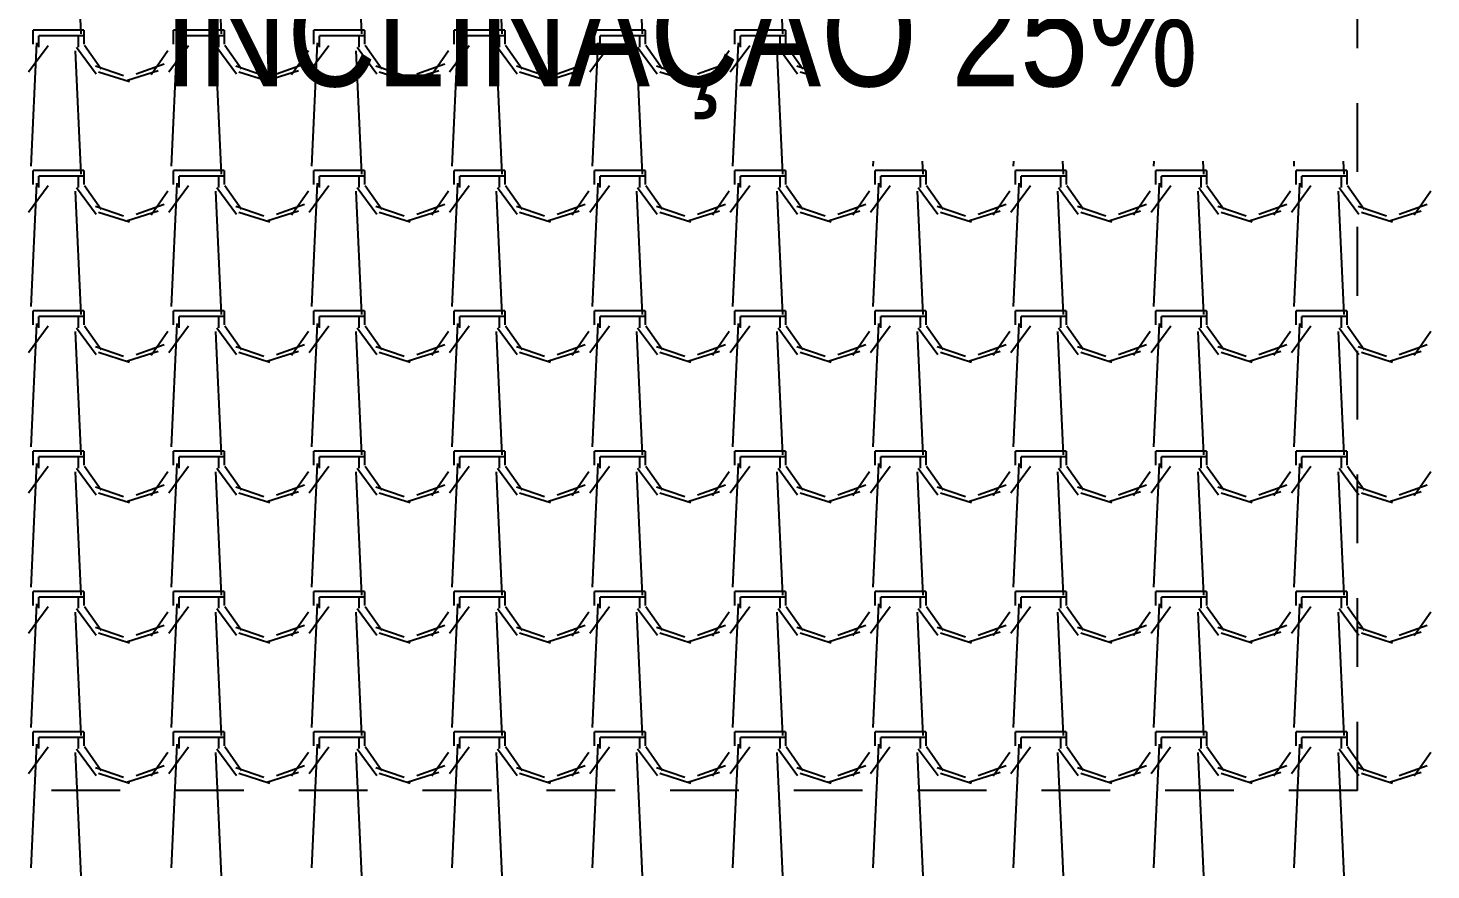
# Model space of a CAD drawing. Header units: millimetres. Extents: x 3923 to 4007, y 744 to 863.
# Drawn here: x 3933.403 to 3935.953, y 846.507 to 848.038 of the extents above; entities that cross this region are included whole.
import ezdxf
from ezdxf.enums import TextEntityAlignment as Align

# ---------------------------------------------------------------- set-up
doc = ezdxf.new("R2010")
doc.units = ezdxf.units.MM
doc.linetypes.add('HIDDEN2', pattern=[0.1875, 0.125, -0.0625])
doc.layers.add('-HIDRO', color=8, linetype='Continuous')
doc.layers.add('E-txt-g', color=3, linetype='Continuous')
doc.layers.add('E-Txt-W', color=7, linetype='Continuous', lineweight=20)
doc.styles.add('F2', font='ARIALN.TTF')
doc.styles.add('REG60', font='romans.shx', dxfattribs={"width": 0.8, "height": 0.15})
doc.styles.add('REG80', font='romans.shx', dxfattribs={"width": 0.8, "height": 0.2})

# ---------------------------------------------------------------- blocks, each defined once
blk = doc.blocks.new('TXT-AMB75')
at = {"layer": 'E-txt-g', "style": 'REG80', "width": 0.8, "flags": 8}
blk.add_attdef('TXT', text='', height=0.2, dxfattribs=at).set_placement((0.0055, 0.2964), align=Align.CENTER)
at = {"layer": 'E-Txt-W', "style": 'REG60', "width": 0.8, "flags": 8}
blk.add_attdef('TXT', text='', height=0.15, dxfattribs=at).set_placement((0.0055, 0.0271), align=Align.CENTER)

msp = doc.modelspace()

# ---------------------------------------------------------------- linework, layer by layer
at = {"layer": '-HIDRO', "linetype": 'HIDDEN2'}
for q in [(3935.82, 853.4552), (3932.2479, 846.6512)]:
    msp.add_line((3935.82, 846.6512), q, dxfattribs=at)
at = {"layer": '-HIDRO', "linetype": 'Continuous'}
for p, q in [((3933.4884, 848.2516), (3933.4986, 848.0271)), ((3933.7436, 848.2516), (3933.7538, 848.0271)), ((3933.9987, 848.2517), (3934.009, 848.0271)), ((3934.2539, 848.2517), (3934.2641, 848.0271)), ((3934.509, 848.2517), (3934.5193, 848.0271)), ((3934.7646, 848.2435), (3934.7744, 848.0271)), ((3933.4937, 848.0339), (3933.4121, 848.0339)), ((3933.4121, 848.0084), (3933.4121, 848.0339)), ((3933.5039, 848.0339), (3933.4937, 848.0339)), ((3933.5039, 848.0339), (3933.5039, 848.0084)), ((3933.7489, 848.0339), (3933.6672, 848.0339)), ((3933.6672, 848.0084), (3933.6672, 848.0339)), ((3933.7591, 848.0339), (3933.7489, 848.0339)), ((3933.7591, 848.0339), (3933.7591, 848.0084)), ((3934.004, 848.0339), (3933.9224, 848.0339)), ((3933.9224, 848.0084), (3933.9224, 848.0339)), ((3934.0142, 848.0339), (3934.004, 848.0339)), ((3934.0142, 848.0339), (3934.0142, 848.0084)), ((3934.2592, 848.0339), (3934.1775, 848.0339)), ((3934.1775, 848.0084), (3934.1775, 848.0339)), ((3934.2694, 848.0339), (3934.2592, 848.0339)), ((3934.2694, 848.0339), (3934.2694, 848.0084)), ((3934.5143, 848.0339), (3934.4327, 848.0339)), ((3934.4327, 848.0084), (3934.4327, 848.0339)), ((3934.5245, 848.0339), (3934.5143, 848.0339)), ((3934.5245, 848.0339), (3934.5245, 848.0084)), ((3934.7695, 848.0339), (3934.6878, 848.0339)), ((3934.6878, 848.0084), (3934.6878, 848.0339)), ((3934.7797, 848.0339), (3934.7695, 848.0339)), ((3934.7797, 848.0339), (3934.7797, 848.0084)), ((3933.4033, 847.958), (3933.439, 848.0064)), ((3933.4179, 848.0112), (3933.4076, 847.7867)), ((3933.4937, 848.0237), (3933.4223, 848.0237)), ((3933.4223, 848.0033), (3933.4223, 848.0237)), ((3933.4904, 848.003), (3933.5262, 847.9546)), ((3933.4937, 848.0237), (3933.4937, 848.0033)), ((3933.5039, 848.0237), (3933.4937, 848.0237)), ((3933.505, 848.0069), (3933.5356, 847.9635)), ((3933.6584, 847.958), (3933.6941, 848.0064)), ((3933.673, 848.0112), (3933.6628, 847.7867)), ((3933.7489, 848.0237), (3933.6774, 848.0237)), ((3933.6774, 848.0033), (3933.6774, 848.0237)), ((3933.7456, 848.003), (3933.7813, 847.9546)), ((3933.7489, 848.0237), (3933.7489, 848.0033)), ((3933.7591, 848.0237), (3933.7489, 848.0237)), ((3933.7602, 848.0069), (3933.7908, 847.9635)), ((3933.9135, 847.958), (3933.9493, 848.0064)), ((3933.9282, 848.0112), (3933.918, 847.7867)), ((3934.004, 848.0237), (3933.9326, 848.0237)), ((3933.9326, 848.0033), (3933.9326, 848.0237)), ((3934.0007, 848.003), (3934.0365, 847.9546)), ((3934.004, 848.0237), (3934.004, 848.0033)), ((3934.0142, 848.0237), (3934.004, 848.0237)), ((3934.0153, 848.0069), (3934.0459, 847.9635)), ((3934.1687, 847.958), (3934.2044, 848.0064)), ((3934.1833, 848.0112), (3934.1731, 847.7867)), ((3934.2592, 848.0237), (3934.1877, 848.0237)), ((3934.1877, 848.0033), (3934.1877, 848.0237)), ((3934.2559, 848.003), (3934.2916, 847.9546)), ((3934.2592, 848.0237), (3934.2592, 848.0033)), ((3934.2694, 848.0237), (3934.2592, 848.0237)), ((3934.2705, 848.0069), (3934.3011, 847.9635)), ((3934.4238, 847.958), (3934.4596, 848.0064)), ((3934.4385, 848.0112), (3934.4283, 847.7867)), ((3934.5143, 848.0237), (3934.4429, 848.0237)), ((3934.4429, 848.0033), (3934.4429, 848.0237)), ((3934.511, 848.003), (3934.5467, 847.9546)), ((3934.5143, 848.0237), (3934.5143, 848.0033)), ((3934.5245, 848.0237), (3934.5143, 848.0237)), ((3934.5256, 848.0069), (3934.5562, 847.9635)), ((3934.679, 847.958), (3934.7147, 848.0064)), ((3934.6936, 848.0112), (3934.6834, 847.7867)), ((3934.7695, 848.0237), (3934.698, 848.0237)), ((3934.698, 848.0033), (3934.698, 848.0237)), ((3934.7662, 848.003), (3934.8019, 847.9546)), ((3934.7695, 848.0237), (3934.7695, 848.0033)), ((3934.7797, 848.0237), (3934.7695, 848.0237)), ((3934.7808, 848.0069), (3934.8114, 847.9635)), ((3933.4884, 847.9965), (3933.4986, 847.772)), ((3933.6264, 847.9535), (3933.657, 847.9969)), ((3933.7436, 847.9965), (3933.7538, 847.772)), ((3933.8816, 847.9535), (3933.9122, 847.9969)), ((3933.9987, 847.9965), (3934.009, 847.772)), ((3934.1367, 847.9535), (3934.1673, 847.9969)), ((3934.2539, 847.9965), (3934.2641, 847.772)), ((3934.3919, 847.9535), (3934.4225, 847.9969)), ((3934.509, 847.9965), (3934.5193, 847.772)), ((3934.647, 847.9535), (3934.6776, 847.9969)), ((3934.7642, 847.9965), (3934.7744, 847.772)), ((3933.5249, 847.9692), (3933.576, 847.9514)), ((3933.5309, 847.9585), (3933.587, 847.9406)), ((3933.5833, 847.9429), (3933.6394, 847.9607)), ((3933.5993, 847.9548), (3933.6503, 847.9726)), ((3933.7801, 847.9692), (3933.8311, 847.9514)), ((3933.786, 847.9585), (3933.8422, 847.9406)), ((3933.8384, 847.9429), (3933.8946, 847.9607)), ((3933.8545, 847.9548), (3933.9055, 847.9726)), ((3934.0352, 847.9692), (3934.0863, 847.9514)), ((3934.0412, 847.9585), (3934.0973, 847.9406)), ((3934.0936, 847.9429), (3934.1497, 847.9607)), ((3934.1096, 847.9548), (3934.1606, 847.9726)), ((3934.2904, 847.9692), (3934.3414, 847.9514)), ((3934.2963, 847.9585), (3934.3525, 847.9406)), ((3934.3487, 847.9429), (3934.4049, 847.9607)), ((3934.3648, 847.9548), (3934.4158, 847.9726)), ((3934.5455, 847.9692), (3934.5966, 847.9514)), ((3934.5515, 847.9585), (3934.6076, 847.9406)), ((3934.6039, 847.9429), (3934.66, 847.9607)), ((3934.6199, 847.9548), (3934.6709, 847.9726)), ((3934.8007, 847.9692), (3934.8327, 847.958)), ((3934.8066, 847.9585), (3934.8327, 847.9502)), ((3933.4937, 847.7787), (3933.4121, 847.7787)), ((3933.4121, 847.7532), (3933.4121, 847.7787)), ((3933.5039, 847.7787), (3933.4937, 847.7787)), ((3933.5039, 847.7787), (3933.5039, 847.7532)), ((3933.7489, 847.7787), (3933.6672, 847.7787)), ((3933.6672, 847.7532), (3933.6672, 847.7787)), ((3933.7591, 847.7787), (3933.7489, 847.7787)), ((3933.7591, 847.7787), (3933.7591, 847.7532)), ((3934.004, 847.7787), (3933.9224, 847.7787)), ((3933.9224, 847.7532), (3933.9224, 847.7787)), ((3934.0142, 847.7787), (3934.004, 847.7787)), ((3934.0142, 847.7787), (3934.0142, 847.7532)), ((3934.2592, 847.7787), (3934.1775, 847.7787)), ((3934.1775, 847.7532), (3934.1775, 847.7787)), ((3934.2694, 847.7787), (3934.2592, 847.7787)), ((3934.2694, 847.7787), (3934.2694, 847.7532)), ((3934.5143, 847.7787), (3934.4327, 847.7787)), ((3934.4327, 847.7532), (3934.4327, 847.7787)), ((3934.5245, 847.7787), (3934.5143, 847.7787)), ((3934.5245, 847.7787), (3934.5245, 847.7532)), ((3934.7695, 847.7787), (3934.6878, 847.7787)), ((3934.6878, 847.7532), (3934.6878, 847.7787)), ((3934.7797, 847.7787), (3934.7695, 847.7787)), ((3934.7797, 847.7787), (3934.7797, 847.7532)), ((3934.939, 847.7958), (3934.9386, 847.7867)), ((3935.0246, 847.7787), (3934.943, 847.7787)), ((3934.943, 847.7532), (3934.943, 847.7787)), ((3935.0348, 847.7787), (3935.0246, 847.7787)), ((3935.0285, 847.7958), (3935.0296, 847.772)), ((3935.0348, 847.7787), (3935.0348, 847.7532)), ((3935.1941, 847.7958), (3935.1937, 847.7867)), ((3935.2798, 847.7787), (3935.1981, 847.7787)), ((3935.1981, 847.7532), (3935.1981, 847.7787)), ((3935.29, 847.7787), (3935.2798, 847.7787)), ((3935.2836, 847.7958), (3935.2847, 847.772)), ((3935.29, 847.7787), (3935.29, 847.7532)), ((3935.4493, 847.7958), (3935.4489, 847.7867)), ((3935.5349, 847.7787), (3935.4533, 847.7787)), ((3935.4533, 847.7532), (3935.4533, 847.7787)), ((3935.5451, 847.7787), (3935.5349, 847.7787)), ((3935.5388, 847.7958), (3935.5399, 847.772)), ((3935.5451, 847.7787), (3935.5451, 847.7532)), ((3935.7044, 847.7958), (3935.704, 847.7867)), ((3935.7901, 847.7787), (3935.7084, 847.7787)), ((3935.7084, 847.7532), (3935.7084, 847.7787)), ((3935.8003, 847.7787), (3935.7901, 847.7787)), ((3935.7939, 847.7958), (3935.795, 847.772)), ((3935.8003, 847.7787), (3935.8003, 847.7532)), ((3933.4033, 847.7028), (3933.439, 847.7513)), ((3933.4179, 847.7561), (3933.4076, 847.5316)), ((3933.4937, 847.7685), (3933.4223, 847.7685)), ((3933.4223, 847.7481), (3933.4223, 847.7685)), ((3933.4904, 847.7479), (3933.5262, 847.6994)), ((3933.4937, 847.7685), (3933.4937, 847.7481)), ((3933.5039, 847.7685), (3933.4937, 847.7685)), ((3933.505, 847.7518), (3933.5356, 847.7084)), ((3933.6584, 847.7028), (3933.6941, 847.7513)), ((3933.673, 847.7561), (3933.6628, 847.5316)), ((3933.7489, 847.7685), (3933.6774, 847.7685)), ((3933.6774, 847.7481), (3933.6774, 847.7685)), ((3933.7456, 847.7479), (3933.7813, 847.6994)), ((3933.7489, 847.7685), (3933.7489, 847.7481)), ((3933.7591, 847.7685), (3933.7489, 847.7685)), ((3933.7602, 847.7518), (3933.7908, 847.7084)), ((3933.9135, 847.7028), (3933.9493, 847.7513)), ((3933.9282, 847.7561), (3933.918, 847.5316)), ((3934.004, 847.7685), (3933.9326, 847.7685)), ((3933.9326, 847.7481), (3933.9326, 847.7685)), ((3934.0007, 847.7479), (3934.0365, 847.6994)), ((3934.004, 847.7685), (3934.004, 847.7481)), ((3934.0142, 847.7685), (3934.004, 847.7685)), ((3934.0153, 847.7518), (3934.0459, 847.7084)), ((3934.1687, 847.7028), (3934.2044, 847.7513)), ((3934.1833, 847.7561), (3934.1731, 847.5316)), ((3934.2592, 847.7685), (3934.1877, 847.7685)), ((3934.1877, 847.7481), (3934.1877, 847.7685)), ((3934.2559, 847.7479), (3934.2916, 847.6994)), ((3934.2592, 847.7685), (3934.2592, 847.7481)), ((3934.2694, 847.7685), (3934.2592, 847.7685)), ((3934.2705, 847.7518), (3934.3011, 847.7084)), ((3934.4238, 847.7028), (3934.4596, 847.7513)), ((3934.4385, 847.7561), (3934.4283, 847.5315)), ((3934.5143, 847.7685), (3934.4429, 847.7685)), ((3934.4429, 847.7481), (3934.4429, 847.7685)), ((3934.511, 847.7479), (3934.5467, 847.6994)), ((3934.5143, 847.7685), (3934.5143, 847.7481)), ((3934.5245, 847.7685), (3934.5143, 847.7685)), ((3934.5256, 847.7518), (3934.5562, 847.7084)), ((3934.679, 847.7028), (3934.7147, 847.7513)), ((3934.6936, 847.7561), (3934.6834, 847.5315)), ((3934.7695, 847.7685), (3934.698, 847.7685)), ((3934.698, 847.7481), (3934.698, 847.7685)), ((3934.7662, 847.7479), (3934.8019, 847.6994)), ((3934.7695, 847.7685), (3934.7695, 847.7481)), ((3934.7797, 847.7685), (3934.7695, 847.7685)), ((3934.7808, 847.7518), (3934.8114, 847.7084)), ((3934.9341, 847.7028), (3934.9699, 847.7513)), ((3934.9488, 847.7561), (3934.9386, 847.5315)), ((3935.0246, 847.7685), (3934.9532, 847.7685)), ((3934.9532, 847.7481), (3934.9532, 847.7685)), ((3935.0213, 847.7479), (3935.057, 847.6994)), ((3935.0246, 847.7685), (3935.0246, 847.7481)), ((3935.0348, 847.7685), (3935.0246, 847.7685)), ((3935.0359, 847.7518), (3935.0665, 847.7084)), ((3935.1893, 847.7028), (3935.225, 847.7513)), ((3935.2039, 847.7561), (3935.1937, 847.5315)), ((3935.2798, 847.7685), (3935.2083, 847.7685)), ((3935.2083, 847.7481), (3935.2083, 847.7685)), ((3935.2765, 847.7479), (3935.3122, 847.6994)), ((3935.2798, 847.7685), (3935.2798, 847.7481)), ((3935.29, 847.7685), (3935.2798, 847.7685)), ((3935.2911, 847.7518), (3935.3217, 847.7084)), ((3935.4444, 847.7028), (3935.4802, 847.7513)), ((3935.4591, 847.7561), (3935.4489, 847.5315)), ((3935.5349, 847.7685), (3935.4635, 847.7685)), ((3935.4635, 847.7481), (3935.4635, 847.7685)), ((3935.5316, 847.7479), (3935.5673, 847.6994)), ((3935.5349, 847.7685), (3935.5349, 847.7481)), ((3935.5451, 847.7685), (3935.5349, 847.7685)), ((3935.5462, 847.7518), (3935.5768, 847.7084)), ((3935.6996, 847.7028), (3935.7353, 847.7513)), ((3935.7142, 847.7561), (3935.704, 847.5315)), ((3935.7901, 847.7685), (3935.7186, 847.7685)), ((3935.7186, 847.7481), (3935.7186, 847.7685)), ((3935.7868, 847.7479), (3935.8225, 847.6994)), ((3935.7901, 847.7685), (3935.7901, 847.7481)), ((3935.8003, 847.7685), (3935.7901, 847.7685)), ((3935.8014, 847.7518), (3935.832, 847.7084)), ((3933.4884, 847.7413), (3933.4986, 847.5168)), ((3933.6264, 847.6984), (3933.657, 847.7418)), ((3933.7436, 847.7413), (3933.7538, 847.5168)), ((3933.8816, 847.6984), (3933.9122, 847.7418)), ((3933.9987, 847.7414), (3934.009, 847.5168)), ((3934.1367, 847.6984), (3934.1673, 847.7418)), ((3934.2539, 847.7414), (3934.2641, 847.5168)), ((3934.3919, 847.6984), (3934.4225, 847.7418)), ((3934.509, 847.7414), (3934.5193, 847.5168)), ((3934.647, 847.6984), (3934.6776, 847.7418)), ((3934.7642, 847.7414), (3934.7744, 847.5168)), ((3934.9022, 847.6984), (3934.9328, 847.7418)), ((3935.0194, 847.7414), (3935.0296, 847.5168)), ((3935.1573, 847.6984), (3935.1879, 847.7418)), ((3935.2745, 847.7414), (3935.2847, 847.5168)), ((3935.4125, 847.6984), (3935.4431, 847.7418)), ((3935.5297, 847.7414), (3935.5399, 847.5168)), ((3935.6676, 847.6984), (3935.6982, 847.7418)), ((3935.7848, 847.7414), (3935.795, 847.5168)), ((3935.9228, 847.6984), (3935.9534, 847.7418)), ((3933.5249, 847.7141), (3933.576, 847.6962)), ((3933.5309, 847.7033), (3933.587, 847.6854)), ((3933.5833, 847.6877), (3933.6394, 847.7056)), ((3933.5993, 847.6996), (3933.6503, 847.7175)), ((3933.7801, 847.7141), (3933.8311, 847.6962)), ((3933.786, 847.7033), (3933.8422, 847.6854)), ((3933.8384, 847.6877), (3933.8946, 847.7056)), ((3933.8545, 847.6996), (3933.9055, 847.7175)), ((3934.0352, 847.7141), (3934.0863, 847.6962)), ((3934.0412, 847.7033), (3934.0973, 847.6854)), ((3934.0936, 847.6877), (3934.1497, 847.7056)), ((3934.1096, 847.6996), (3934.1606, 847.7175)), ((3934.2904, 847.7141), (3934.3414, 847.6962)), ((3934.2963, 847.7033), (3934.3525, 847.6854)), ((3934.3487, 847.6877), (3934.4049, 847.7056)), ((3934.3648, 847.6996), (3934.4158, 847.7175)), ((3934.5455, 847.7141), (3934.5966, 847.6962)), ((3934.5515, 847.7033), (3934.6076, 847.6854)), ((3934.6039, 847.6877), (3934.66, 847.7056)), ((3934.6199, 847.6996), (3934.6709, 847.7175)), ((3934.8007, 847.7141), (3934.8517, 847.6962)), ((3934.8066, 847.7033), (3934.8628, 847.6854)), ((3934.859, 847.6877), (3934.9152, 847.7056)), ((3934.8751, 847.6996), (3934.9261, 847.7175)), ((3935.0558, 847.7141), (3935.1069, 847.6962)), ((3935.0618, 847.7033), (3935.1179, 847.6854)), ((3935.1142, 847.6877), (3935.1703, 847.7056)), ((3935.1302, 847.6996), (3935.1812, 847.7175)), ((3935.311, 847.7141), (3935.362, 847.6962)), ((3935.3169, 847.7033), (3935.3731, 847.6854)), ((3935.3693, 847.6877), (3935.4255, 847.7056)), ((3935.3854, 847.6996), (3935.4364, 847.7175)), ((3935.5661, 847.7141), (3935.6172, 847.6962)), ((3935.5721, 847.7033), (3935.6282, 847.6854)), ((3935.6245, 847.6877), (3935.6806, 847.7056)), ((3935.6405, 847.6996), (3935.6915, 847.7175)), ((3935.8213, 847.7141), (3935.8723, 847.6962)), ((3935.8272, 847.7033), (3935.8834, 847.6854)), ((3935.8796, 847.6877), (3935.9358, 847.7056)), ((3935.8957, 847.6996), (3935.9467, 847.7175)), ((3933.4937, 847.5236), (3933.4121, 847.5236)), ((3933.4121, 847.4981), (3933.4121, 847.5236)), ((3933.5039, 847.5236), (3933.4937, 847.5236)), ((3933.5039, 847.5236), (3933.5039, 847.4981)), ((3933.7489, 847.5236), (3933.6672, 847.5236)), ((3933.6672, 847.4981), (3933.6672, 847.5236)), ((3933.7591, 847.5236), (3933.7489, 847.5236)), ((3933.7591, 847.5236), (3933.7591, 847.4981)), ((3934.004, 847.5236), (3933.9224, 847.5236)), ((3933.9224, 847.4981), (3933.9224, 847.5236)), ((3934.0142, 847.5236), (3934.004, 847.5236)), ((3934.0142, 847.5236), (3934.0142, 847.4981)), ((3934.2592, 847.5236), (3934.1775, 847.5236)), ((3934.1775, 847.4981), (3934.1775, 847.5236)), ((3934.2694, 847.5236), (3934.2592, 847.5236)), ((3934.2694, 847.5236), (3934.2694, 847.4981)), ((3934.5143, 847.5236), (3934.4327, 847.5236)), ((3934.4327, 847.4981), (3934.4327, 847.5236)), ((3934.5245, 847.5236), (3934.5143, 847.5236)), ((3934.5245, 847.5236), (3934.5245, 847.4981)), ((3934.7695, 847.5236), (3934.6878, 847.5236)), ((3934.6878, 847.4981), (3934.6878, 847.5236)), ((3934.7797, 847.5236), (3934.7695, 847.5236)), ((3934.7797, 847.5236), (3934.7797, 847.4981)), ((3935.0246, 847.5236), (3934.943, 847.5236)), ((3934.943, 847.4981), (3934.943, 847.5236)), ((3935.0348, 847.5236), (3935.0246, 847.5236)), ((3935.0348, 847.5236), (3935.0348, 847.4981)), ((3935.2798, 847.5236), (3935.1981, 847.5236)), ((3935.1981, 847.4981), (3935.1981, 847.5236)), ((3935.29, 847.5236), (3935.2798, 847.5236)), ((3935.29, 847.5236), (3935.29, 847.4981)), ((3935.5349, 847.5236), (3935.4533, 847.5236)), ((3935.4533, 847.4981), (3935.4533, 847.5236)), ((3935.5451, 847.5236), (3935.5349, 847.5236)), ((3935.5451, 847.5236), (3935.5451, 847.4981)), ((3935.7901, 847.5236), (3935.7084, 847.5236)), ((3935.7084, 847.4981), (3935.7084, 847.5236)), ((3935.8003, 847.5236), (3935.7901, 847.5236)), ((3935.8003, 847.5236), (3935.8003, 847.4981)), ((3933.4032, 847.4477), (3933.439, 847.4961)), ((3933.4179, 847.5009), (3933.4076, 847.2764)), ((3933.4937, 847.5134), (3933.4223, 847.5134)), ((3933.4223, 847.493), (3933.4223, 847.5134)), ((3933.4904, 847.4927), (3933.5262, 847.4443)), ((3933.4937, 847.5134), (3933.4937, 847.493)), ((3933.5039, 847.5134), (3933.4937, 847.5134)), ((3933.505, 847.4966), (3933.5356, 847.4532)), ((3933.6584, 847.4477), (3933.6941, 847.4961)), ((3933.673, 847.5009), (3933.6628, 847.2764)), ((3933.7489, 847.5134), (3933.6774, 847.5134)), ((3933.6774, 847.493), (3933.6774, 847.5134)), ((3933.7456, 847.4927), (3933.7813, 847.4443)), ((3933.7489, 847.5134), (3933.7489, 847.493)), ((3933.7591, 847.5134), (3933.7489, 847.5134)), ((3933.7602, 847.4966), (3933.7908, 847.4532)), ((3933.9135, 847.4476), (3933.9493, 847.4961)), ((3933.9282, 847.5009), (3933.918, 847.2764)), ((3934.004, 847.5134), (3933.9326, 847.5134)), ((3933.9326, 847.493), (3933.9326, 847.5134)), ((3934.0007, 847.4927), (3934.0365, 847.4443)), ((3934.004, 847.5134), (3934.004, 847.493)), ((3934.0142, 847.5134), (3934.004, 847.5134)), ((3934.0153, 847.4966), (3934.0459, 847.4532)), ((3934.1687, 847.4476), (3934.2044, 847.4961)), ((3934.1833, 847.5009), (3934.1731, 847.2764)), ((3934.2592, 847.5134), (3934.1877, 847.5134)), ((3934.1877, 847.493), (3934.1877, 847.5134)), ((3934.2559, 847.4927), (3934.2916, 847.4443)), ((3934.2592, 847.5134), (3934.2592, 847.493)), ((3934.2694, 847.5134), (3934.2592, 847.5134)), ((3934.2705, 847.4966), (3934.3011, 847.4532)), ((3934.4238, 847.4476), (3934.4596, 847.4961)), ((3934.4385, 847.5009), (3934.4283, 847.2764)), ((3934.5143, 847.5134), (3934.4429, 847.5134)), ((3934.4429, 847.493), (3934.4429, 847.5134)), ((3934.511, 847.4927), (3934.5468, 847.4443)), ((3934.5143, 847.5134), (3934.5143, 847.493)), ((3934.5245, 847.5134), (3934.5143, 847.5134)), ((3934.5256, 847.4966), (3934.5562, 847.4532)), ((3934.679, 847.4476), (3934.7147, 847.4961)), ((3934.6936, 847.5009), (3934.6834, 847.2764)), ((3934.7695, 847.5134), (3934.698, 847.5134)), ((3934.698, 847.493), (3934.698, 847.5134)), ((3934.7662, 847.4927), (3934.8019, 847.4443)), ((3934.7695, 847.5134), (3934.7695, 847.493)), ((3934.7797, 847.5134), (3934.7695, 847.5134)), ((3934.7808, 847.4966), (3934.8114, 847.4532)), ((3934.9341, 847.4476), (3934.9699, 847.4961)), ((3934.9488, 847.5009), (3934.9386, 847.2764)), ((3935.0246, 847.5134), (3934.9532, 847.5134)), ((3934.9532, 847.493), (3934.9532, 847.5134)), ((3935.0213, 847.4927), (3935.057, 847.4443)), ((3935.0246, 847.5134), (3935.0246, 847.493)), ((3935.0348, 847.5134), (3935.0246, 847.5134)), ((3935.0359, 847.4966), (3935.0665, 847.4532)), ((3935.1893, 847.4476), (3935.225, 847.4961)), ((3935.2039, 847.5009), (3935.1937, 847.2764)), ((3935.2798, 847.5134), (3935.2083, 847.5134)), ((3935.2083, 847.493), (3935.2083, 847.5134)), ((3935.2765, 847.4927), (3935.3122, 847.4443)), ((3935.2798, 847.5134), (3935.2798, 847.493)), ((3935.29, 847.5134), (3935.2798, 847.5134)), ((3935.2911, 847.4966), (3935.3217, 847.4532)), ((3935.4444, 847.4476), (3935.4802, 847.4961)), ((3935.4591, 847.5009), (3935.4489, 847.2764)), ((3935.5349, 847.5134), (3935.4635, 847.5134)), ((3935.4635, 847.493), (3935.4635, 847.5134)), ((3935.5316, 847.4927), (3935.5673, 847.4443)), ((3935.5349, 847.5134), (3935.5349, 847.493)), ((3935.5451, 847.5134), (3935.5349, 847.5134)), ((3935.5462, 847.4966), (3935.5768, 847.4532)), ((3935.6996, 847.4476), (3935.7353, 847.4961)), ((3935.7142, 847.5009), (3935.704, 847.2764)), ((3935.7901, 847.5134), (3935.7186, 847.5134)), ((3935.7186, 847.493), (3935.7186, 847.5134)), ((3935.7868, 847.4927), (3935.8225, 847.4443)), ((3935.7901, 847.5134), (3935.7901, 847.493)), ((3935.8003, 847.5134), (3935.7901, 847.5134)), ((3935.8014, 847.4966), (3935.832, 847.4532)), ((3933.4884, 847.4862), (3933.4986, 847.2617)), ((3933.6264, 847.4432), (3933.657, 847.4866)), ((3933.7436, 847.4862), (3933.7538, 847.2617)), ((3933.8816, 847.4432), (3933.9122, 847.4866)), ((3933.9987, 847.4862), (3934.009, 847.2617)), ((3934.1367, 847.4432), (3934.1673, 847.4866)), ((3934.2539, 847.4862), (3934.2641, 847.2617)), ((3934.3919, 847.4432), (3934.4225, 847.4866)), ((3934.509, 847.4862), (3934.5193, 847.2617)), ((3934.647, 847.4432), (3934.6776, 847.4866)), ((3934.7642, 847.4862), (3934.7744, 847.2617)), ((3934.9022, 847.4432), (3934.9328, 847.4866)), ((3935.0194, 847.4862), (3935.0296, 847.2617)), ((3935.1573, 847.4433), (3935.1879, 847.4866)), ((3935.2745, 847.4862), (3935.2847, 847.2617)), ((3935.4125, 847.4433), (3935.4431, 847.4866)), ((3935.5297, 847.4862), (3935.5399, 847.2617)), ((3935.6676, 847.4433), (3935.6983, 847.4866)), ((3935.7848, 847.4862), (3935.795, 847.2617)), ((3935.9228, 847.4433), (3935.9534, 847.4866)), ((3933.5249, 847.4589), (3933.576, 847.4411)), ((3933.5309, 847.4482), (3933.587, 847.4303)), ((3933.5833, 847.4326), (3933.6394, 847.4504)), ((3933.5993, 847.4445), (3933.6503, 847.4623)), ((3933.7801, 847.4589), (3933.8311, 847.4411)), ((3933.786, 847.4482), (3933.8422, 847.4303)), ((3933.8384, 847.4326), (3933.8946, 847.4504)), ((3933.8545, 847.4445), (3933.9055, 847.4623)), ((3934.0352, 847.4589), (3934.0863, 847.4411)), ((3934.0412, 847.4482), (3934.0973, 847.4303)), ((3934.0936, 847.4326), (3934.1497, 847.4504)), ((3934.1096, 847.4444), (3934.1606, 847.4623)), ((3934.2904, 847.4589), (3934.3414, 847.4411)), ((3934.2963, 847.4482), (3934.3525, 847.4303)), ((3934.3487, 847.4326), (3934.4049, 847.4504)), ((3934.3648, 847.4444), (3934.4158, 847.4623)), ((3934.5455, 847.4589), (3934.5966, 847.4411)), ((3934.5515, 847.4482), (3934.6076, 847.4303)), ((3934.6039, 847.4326), (3934.66, 847.4504)), ((3934.6199, 847.4444), (3934.6709, 847.4623)), ((3934.8007, 847.4589), (3934.8517, 847.4411)), ((3934.8066, 847.4482), (3934.8628, 847.4303)), ((3934.859, 847.4326), (3934.9152, 847.4504)), ((3934.8751, 847.4444), (3934.9261, 847.4623)), ((3935.0558, 847.4589), (3935.1069, 847.4411)), ((3935.0618, 847.4482), (3935.1179, 847.4303)), ((3935.1142, 847.4326), (3935.1703, 847.4504)), ((3935.1302, 847.4444), (3935.1812, 847.4623)), ((3935.311, 847.4589), (3935.362, 847.4411)), ((3935.3169, 847.4482), (3935.3731, 847.4303)), ((3935.3693, 847.4326), (3935.4255, 847.4504)), ((3935.3854, 847.4444), (3935.4364, 847.4623)), ((3935.5661, 847.4589), (3935.6172, 847.4411)), ((3935.5721, 847.4482), (3935.6282, 847.4303)), ((3935.6245, 847.4326), (3935.6806, 847.4504)), ((3935.6405, 847.4444), (3935.6915, 847.4623)), ((3935.8213, 847.4589), (3935.8723, 847.4411)), ((3935.8272, 847.4482), (3935.8834, 847.4303)), ((3935.8796, 847.4326), (3935.9358, 847.4504)), ((3935.8957, 847.4444), (3935.9467, 847.4623)), ((3933.4937, 847.2684), (3933.4121, 847.2684)), ((3933.4121, 847.2429), (3933.4121, 847.2684)), ((3933.5039, 847.2684), (3933.4937, 847.2684)), ((3933.5039, 847.2684), (3933.5039, 847.2429)), ((3933.7489, 847.2684), (3933.6672, 847.2684)), ((3933.6672, 847.2429), (3933.6672, 847.2684)), ((3933.7591, 847.2684), (3933.7489, 847.2684)), ((3933.7591, 847.2684), (3933.7591, 847.2429)), ((3934.004, 847.2684), (3933.9224, 847.2684)), ((3933.9224, 847.2429), (3933.9224, 847.2684)), ((3934.0142, 847.2684), (3934.004, 847.2684)), ((3934.0142, 847.2684), (3934.0142, 847.2429)), ((3934.2592, 847.2684), (3934.1775, 847.2684)), ((3934.1775, 847.2429), (3934.1775, 847.2684)), ((3934.2694, 847.2684), (3934.2592, 847.2684)), ((3934.2694, 847.2684), (3934.2694, 847.2429)), ((3934.5143, 847.2684), (3934.4327, 847.2684)), ((3934.4327, 847.2429), (3934.4327, 847.2684)), ((3934.5245, 847.2684), (3934.5143, 847.2684)), ((3934.5245, 847.2684), (3934.5245, 847.2429)), ((3934.7695, 847.2684), (3934.6878, 847.2684)), ((3934.6878, 847.2429), (3934.6878, 847.2684)), ((3934.7797, 847.2684), (3934.7695, 847.2684)), ((3934.7797, 847.2684), (3934.7797, 847.2429)), ((3935.0246, 847.2684), (3934.943, 847.2684)), ((3934.943, 847.2429), (3934.943, 847.2684)), ((3935.0348, 847.2684), (3935.0246, 847.2684)), ((3935.0348, 847.2684), (3935.0348, 847.2429)), ((3935.2798, 847.2684), (3935.1981, 847.2684)), ((3935.1981, 847.2429), (3935.1981, 847.2684)), ((3935.29, 847.2684), (3935.2798, 847.2684)), ((3935.29, 847.2684), (3935.29, 847.2429)), ((3935.5349, 847.2684), (3935.4533, 847.2684)), ((3935.4533, 847.2429), (3935.4533, 847.2684)), ((3935.5451, 847.2684), (3935.5349, 847.2684)), ((3935.5451, 847.2684), (3935.5451, 847.2429)), ((3935.7901, 847.2684), (3935.7084, 847.2684)), ((3935.7084, 847.2429), (3935.7084, 847.2684)), ((3935.8003, 847.2684), (3935.7901, 847.2684)), ((3935.8003, 847.2684), (3935.8003, 847.2429)), ((3933.4032, 847.1925), (3933.439, 847.241)), ((3933.4179, 847.2458), (3933.4076, 847.0213)), ((3933.4937, 847.2582), (3933.4223, 847.2582)), ((3933.4223, 847.2378), (3933.4223, 847.2582)), ((3933.4904, 847.2376), (3933.5262, 847.1891)), ((3933.4937, 847.2582), (3933.4937, 847.2378)), ((3933.5039, 847.2582), (3933.4937, 847.2582)), ((3933.505, 847.2415), (3933.5356, 847.1981)), ((3933.6584, 847.1925), (3933.6941, 847.241)), ((3933.673, 847.2458), (3933.6628, 847.0213)), ((3933.7489, 847.2582), (3933.6774, 847.2582)), ((3933.6774, 847.2378), (3933.6774, 847.2582)), ((3933.7456, 847.2376), (3933.7813, 847.1891)), ((3933.7489, 847.2582), (3933.7489, 847.2378)), ((3933.7591, 847.2582), (3933.7489, 847.2582)), ((3933.7602, 847.2415), (3933.7908, 847.1981)), ((3933.9135, 847.1925), (3933.9493, 847.241)), ((3933.9282, 847.2458), (3933.918, 847.0213)), ((3934.004, 847.2582), (3933.9326, 847.2582)), ((3933.9326, 847.2378), (3933.9326, 847.2582)), ((3934.0007, 847.2376), (3934.0365, 847.1891)), ((3934.004, 847.2582), (3934.004, 847.2378)), ((3934.0142, 847.2582), (3934.004, 847.2582)), ((3934.0153, 847.2415), (3934.0459, 847.1981)), ((3934.1687, 847.1925), (3934.2044, 847.241)), ((3934.1833, 847.2458), (3934.1731, 847.0213)), ((3934.2592, 847.2582), (3934.1877, 847.2582)), ((3934.1877, 847.2378), (3934.1877, 847.2582)), ((3934.2559, 847.2376), (3934.2916, 847.1891)), ((3934.2592, 847.2582), (3934.2592, 847.2378)), ((3934.2694, 847.2582), (3934.2592, 847.2582)), ((3934.2705, 847.2415), (3934.3011, 847.1981)), ((3934.4238, 847.1925), (3934.4596, 847.241)), ((3934.4385, 847.2458), (3934.4283, 847.0212)), ((3934.5143, 847.2582), (3934.4429, 847.2582)), ((3934.4429, 847.2378), (3934.4429, 847.2582)), ((3934.511, 847.2376), (3934.5468, 847.1891)), ((3934.5143, 847.2582), (3934.5143, 847.2378)), ((3934.5245, 847.2582), (3934.5143, 847.2582)), ((3934.5256, 847.2415), (3934.5562, 847.1981)), ((3934.679, 847.1925), (3934.7147, 847.241)), ((3934.6936, 847.2458), (3934.6834, 847.0212)), ((3934.7695, 847.2582), (3934.698, 847.2582)), ((3934.698, 847.2378), (3934.698, 847.2582)), ((3934.7662, 847.2376), (3934.8019, 847.1891)), ((3934.7695, 847.2582), (3934.7695, 847.2378)), ((3934.7797, 847.2582), (3934.7695, 847.2582)), ((3934.7808, 847.2415), (3934.8114, 847.1981)), ((3934.9341, 847.1925), (3934.9699, 847.241)), ((3934.9488, 847.2458), (3934.9386, 847.0212)), ((3935.0246, 847.2582), (3934.9532, 847.2582)), ((3934.9532, 847.2378), (3934.9532, 847.2582)), ((3935.0213, 847.2376), (3935.057, 847.1891)), ((3935.0246, 847.2582), (3935.0246, 847.2378)), ((3935.0348, 847.2582), (3935.0246, 847.2582)), ((3935.0359, 847.2415), (3935.0665, 847.1981)), ((3935.1893, 847.1925), (3935.225, 847.241)), ((3935.2039, 847.2458), (3935.1937, 847.0212)), ((3935.2798, 847.2582), (3935.2083, 847.2582)), ((3935.2083, 847.2378), (3935.2083, 847.2582)), ((3935.2765, 847.2376), (3935.3122, 847.1891)), ((3935.2798, 847.2582), (3935.2798, 847.2378)), ((3935.29, 847.2582), (3935.2798, 847.2582)), ((3935.2911, 847.2415), (3935.3217, 847.1981)), ((3935.4444, 847.1925), (3935.4801, 847.241)), ((3935.4591, 847.2458), (3935.4489, 847.0212)), ((3935.5349, 847.2582), (3935.4635, 847.2582)), ((3935.4635, 847.2378), (3935.4635, 847.2582)), ((3935.5316, 847.2376), (3935.5673, 847.1891)), ((3935.5349, 847.2582), (3935.5349, 847.2378)), ((3935.5451, 847.2582), (3935.5349, 847.2582)), ((3935.5462, 847.2415), (3935.5768, 847.1981)), ((3935.6996, 847.1925), (3935.7353, 847.241)), ((3935.7142, 847.2458), (3935.704, 847.0212)), ((3935.7901, 847.2582), (3935.7186, 847.2582)), ((3935.7186, 847.2378), (3935.7186, 847.2582)), ((3935.7868, 847.2376), (3935.8225, 847.1891)), ((3935.7901, 847.2582), (3935.7901, 847.2378)), ((3935.8003, 847.2582), (3935.7901, 847.2582)), ((3935.8014, 847.2415), (3935.832, 847.1981)), ((3933.4884, 847.231), (3933.4986, 847.0065)), ((3933.6264, 847.1881), (3933.657, 847.2315)), ((3933.7436, 847.231), (3933.7538, 847.0065)), ((3933.8816, 847.1881), (3933.9122, 847.2315)), ((3933.9987, 847.231), (3934.009, 847.0065)), ((3934.1367, 847.1881), (3934.1673, 847.2315)), ((3934.2539, 847.2311), (3934.2641, 847.0065)), ((3934.3919, 847.1881), (3934.4225, 847.2315)), ((3934.509, 847.2311), (3934.5193, 847.0065)), ((3934.647, 847.1881), (3934.6776, 847.2315)), ((3934.7642, 847.2311), (3934.7744, 847.0065)), ((3934.9022, 847.1881), (3934.9328, 847.2315)), ((3935.0194, 847.2311), (3935.0296, 847.0065)), ((3935.1573, 847.1881), (3935.1879, 847.2315)), ((3935.2745, 847.2311), (3935.2847, 847.0065)), ((3935.4125, 847.1881), (3935.4431, 847.2315)), ((3935.5297, 847.2311), (3935.5399, 847.0065)), ((3935.6676, 847.1881), (3935.6983, 847.2315)), ((3935.7848, 847.2311), (3935.795, 847.0065)), ((3935.9228, 847.1881), (3935.9534, 847.2315)), ((3933.5249, 847.2038), (3933.576, 847.1859)), ((3933.5309, 847.193), (3933.587, 847.1751)), ((3933.5833, 847.1774), (3933.6394, 847.1953)), ((3933.5993, 847.1893), (3933.6503, 847.2072)), ((3933.7801, 847.2038), (3933.8311, 847.1859)), ((3933.786, 847.193), (3933.8422, 847.1751)), ((3933.8384, 847.1774), (3933.8946, 847.1953)), ((3933.8545, 847.1893), (3933.9055, 847.2072)), ((3934.0352, 847.2038), (3934.0863, 847.1859)), ((3934.0412, 847.193), (3934.0973, 847.1751)), ((3934.0936, 847.1774), (3934.1497, 847.1953)), ((3934.1096, 847.1893), (3934.1606, 847.2072)), ((3934.2904, 847.2038), (3934.3414, 847.1859)), ((3934.2963, 847.193), (3934.3525, 847.1751)), ((3934.3487, 847.1774), (3934.4049, 847.1953)), ((3934.3648, 847.1893), (3934.4158, 847.2072)), ((3934.5455, 847.2038), (3934.5966, 847.1859)), ((3934.5515, 847.193), (3934.6076, 847.1751)), ((3934.6039, 847.1774), (3934.66, 847.1953)), ((3934.6199, 847.1893), (3934.6709, 847.2072)), ((3934.8007, 847.2038), (3934.8517, 847.1859)), ((3934.8066, 847.193), (3934.8628, 847.1751)), ((3934.859, 847.1774), (3934.9152, 847.1953)), ((3934.8751, 847.1893), (3934.9261, 847.2072)), ((3935.0558, 847.2038), (3935.1069, 847.1859)), ((3935.0618, 847.193), (3935.1179, 847.1751)), ((3935.1142, 847.1774), (3935.1703, 847.1953)), ((3935.1302, 847.1893), (3935.1812, 847.2072)), ((3935.311, 847.2038), (3935.362, 847.1859)), ((3935.3169, 847.193), (3935.3731, 847.1751)), ((3935.3693, 847.1774), (3935.4255, 847.1953)), ((3935.3854, 847.1893), (3935.4364, 847.2072)), ((3935.5661, 847.2038), (3935.6172, 847.1859)), ((3935.5721, 847.193), (3935.6282, 847.1751)), ((3935.6245, 847.1774), (3935.6806, 847.1953)), ((3935.6405, 847.1893), (3935.6915, 847.2072)), ((3935.8213, 847.2038), (3935.8723, 847.1859)), ((3935.8272, 847.193), (3935.8834, 847.1751)), ((3935.8796, 847.1774), (3935.9358, 847.1953)), ((3935.8956, 847.1893), (3935.9467, 847.2072)), ((3933.4937, 847.0133), (3933.4121, 847.0133)), ((3933.4121, 846.9878), (3933.4121, 847.0133)), ((3933.5039, 847.0133), (3933.4937, 847.0133)), ((3933.5039, 847.0133), (3933.5039, 846.9878)), ((3933.7489, 847.0133), (3933.6672, 847.0133)), ((3933.6672, 846.9878), (3933.6672, 847.0133)), ((3933.7591, 847.0133), (3933.7489, 847.0133)), ((3933.7591, 847.0133), (3933.7591, 846.9878)), ((3934.004, 847.0133), (3933.9224, 847.0133)), ((3933.9224, 846.9878), (3933.9224, 847.0133)), ((3934.0142, 847.0133), (3934.004, 847.0133)), ((3934.0142, 847.0133), (3934.0142, 846.9878)), ((3934.2592, 847.0133), (3934.1775, 847.0133)), ((3934.1775, 846.9878), (3934.1775, 847.0133)), ((3934.2694, 847.0133), (3934.2592, 847.0133)), ((3934.2694, 847.0133), (3934.2694, 846.9878)), ((3934.5143, 847.0133), (3934.4327, 847.0133)), ((3934.4327, 846.9878), (3934.4327, 847.0133)), ((3934.5245, 847.0133), (3934.5143, 847.0133)), ((3934.5245, 847.0133), (3934.5245, 846.9878)), ((3934.7695, 847.0133), (3934.6878, 847.0133)), ((3934.6878, 846.9878), (3934.6878, 847.0133)), ((3934.7797, 847.0133), (3934.7695, 847.0133)), ((3934.7797, 847.0133), (3934.7797, 846.9878)), ((3935.0246, 847.0133), (3934.943, 847.0133)), ((3934.943, 846.9878), (3934.943, 847.0133)), ((3935.0348, 847.0133), (3935.0246, 847.0133)), ((3935.0348, 847.0133), (3935.0348, 846.9878)), ((3935.2798, 847.0133), (3935.1981, 847.0133)), ((3935.1981, 846.9878), (3935.1981, 847.0133)), ((3935.29, 847.0133), (3935.2798, 847.0133)), ((3935.29, 847.0133), (3935.29, 846.9878)), ((3935.5349, 847.0133), (3935.4533, 847.0133)), ((3935.4533, 846.9878), (3935.4533, 847.0133)), ((3935.5451, 847.0133), (3935.5349, 847.0133)), ((3935.5451, 847.0133), (3935.5451, 846.9878)), ((3935.7901, 847.0133), (3935.7084, 847.0133)), ((3935.7084, 846.9878), (3935.7084, 847.0133)), ((3935.8003, 847.0133), (3935.7901, 847.0133)), ((3935.8003, 847.0133), (3935.8003, 846.9878)), ((3933.4032, 846.9374), (3933.439, 846.9858)), ((3933.4179, 846.9906), (3933.4076, 846.7661)), ((3933.4937, 847.0031), (3933.4223, 847.0031)), ((3933.4223, 846.9827), (3933.4223, 847.0031)), ((3933.4904, 846.9824), (3933.5262, 846.934)), ((3933.4937, 847.0031), (3933.4937, 846.9827)), ((3933.5039, 847.0031), (3933.4937, 847.0031)), ((3933.505, 846.9863), (3933.5356, 846.943)), ((3933.6584, 846.9374), (3933.6941, 846.9858)), ((3933.673, 846.9906), (3933.6628, 846.7661)), ((3933.7489, 847.0031), (3933.6774, 847.0031)), ((3933.6774, 846.9827), (3933.6774, 847.0031)), ((3933.7456, 846.9824), (3933.7813, 846.934)), ((3933.7489, 847.0031), (3933.7489, 846.9827)), ((3933.7591, 847.0031), (3933.7489, 847.0031)), ((3933.7602, 846.9863), (3933.7908, 846.9429)), ((3933.9135, 846.9373), (3933.9493, 846.9858)), ((3933.9282, 846.9906), (3933.918, 846.7661)), ((3934.004, 847.0031), (3933.9326, 847.0031)), ((3933.9326, 846.9827), (3933.9326, 847.0031)), ((3934.0007, 846.9824), (3934.0365, 846.934)), ((3934.004, 847.0031), (3934.004, 846.9827)), ((3934.0142, 847.0031), (3934.004, 847.0031)), ((3934.0153, 846.9863), (3934.0459, 846.9429)), ((3934.1687, 846.9373), (3934.2044, 846.9858)), ((3934.1833, 846.9906), (3934.1731, 846.7661)), ((3934.2592, 847.0031), (3934.1877, 847.0031)), ((3934.1877, 846.9827), (3934.1877, 847.0031)), ((3934.2559, 846.9824), (3934.2916, 846.934)), ((3934.2592, 847.0031), (3934.2592, 846.9827)), ((3934.2694, 847.0031), (3934.2592, 847.0031)), ((3934.2705, 846.9863), (3934.3011, 846.9429)), ((3934.4238, 846.9373), (3934.4596, 846.9858)), ((3934.4385, 846.9906), (3934.4283, 846.7661)), ((3934.5143, 847.0031), (3934.4429, 847.0031)), ((3934.4429, 846.9827), (3934.4429, 847.0031)), ((3934.511, 846.9824), (3934.5468, 846.934)), ((3934.5143, 847.0031), (3934.5143, 846.9827)), ((3934.5245, 847.0031), (3934.5143, 847.0031)), ((3934.5256, 846.9863), (3934.5562, 846.9429)), ((3934.679, 846.9373), (3934.7147, 846.9858)), ((3934.6936, 846.9906), (3934.6834, 846.7661)), ((3934.7695, 847.0031), (3934.698, 847.0031)), ((3934.698, 846.9827), (3934.698, 847.0031)), ((3934.7662, 846.9824), (3934.8019, 846.934)), ((3934.7695, 847.0031), (3934.7695, 846.9827)), ((3934.7797, 847.0031), (3934.7695, 847.0031)), ((3934.7808, 846.9863), (3934.8114, 846.9429)), ((3934.9341, 846.9373), (3934.9699, 846.9858)), ((3934.9488, 846.9906), (3934.9386, 846.7661)), ((3935.0246, 847.0031), (3934.9532, 847.0031)), ((3934.9532, 846.9827), (3934.9532, 847.0031)), ((3935.0213, 846.9824), (3935.057, 846.934)), ((3935.0246, 847.0031), (3935.0246, 846.9827)), ((3935.0348, 847.0031), (3935.0246, 847.0031)), ((3935.0359, 846.9863), (3935.0665, 846.9429)), ((3935.1893, 846.9373), (3935.225, 846.9858)), ((3935.2039, 846.9906), (3935.1937, 846.7661)), ((3935.2798, 847.0031), (3935.2083, 847.0031)), ((3935.2083, 846.9827), (3935.2083, 847.0031)), ((3935.2765, 846.9824), (3935.3122, 846.934)), ((3935.2798, 847.0031), (3935.2798, 846.9827)), ((3935.29, 847.0031), (3935.2798, 847.0031)), ((3935.2911, 846.9863), (3935.3217, 846.9429)), ((3935.4444, 846.9373), (3935.4801, 846.9858)), ((3935.4591, 846.9906), (3935.4489, 846.7661)), ((3935.5349, 847.0031), (3935.4635, 847.0031)), ((3935.4635, 846.9827), (3935.4635, 847.0031)), ((3935.5316, 846.9824), (3935.5673, 846.934)), ((3935.5349, 847.0031), (3935.5349, 846.9827)), ((3935.5451, 847.0031), (3935.5349, 847.0031)), ((3935.5462, 846.9863), (3935.5768, 846.9429)), ((3935.6996, 846.9373), (3935.7353, 846.9858)), ((3935.7142, 846.9906), (3935.704, 846.7661)), ((3935.7901, 847.0031), (3935.7186, 847.0031)), ((3935.7186, 846.9827), (3935.7186, 847.0031)), ((3935.7868, 846.9824), (3935.8225, 846.934)), ((3935.7901, 847.0031), (3935.7901, 846.9827)), ((3935.8003, 847.0031), (3935.7901, 847.0031)), ((3935.8014, 846.9863), (3935.832, 846.9429)), ((3933.4884, 846.9759), (3933.4986, 846.7514)), ((3933.6264, 846.9329), (3933.657, 846.9763)), ((3933.7436, 846.9759), (3933.7538, 846.7514)), ((3933.8816, 846.9329), (3933.9122, 846.9763)), ((3933.9987, 846.9759), (3934.009, 846.7514)), ((3934.1367, 846.9329), (3934.1673, 846.9763)), ((3934.2539, 846.9759), (3934.2641, 846.7514)), ((3934.3919, 846.9329), (3934.4225, 846.9763)), ((3934.509, 846.9759), (3934.5193, 846.7514)), ((3934.647, 846.9329), (3934.6776, 846.9763)), ((3934.7642, 846.9759), (3934.7744, 846.7514)), ((3934.9022, 846.933), (3934.9328, 846.9763)), ((3935.0194, 846.9759), (3935.0296, 846.7514)), ((3935.1573, 846.933), (3935.1879, 846.9763)), ((3935.2745, 846.9759), (3935.2847, 846.7514)), ((3935.4125, 846.933), (3935.4431, 846.9763)), ((3935.5297, 846.9759), (3935.5399, 846.7514)), ((3935.6676, 846.933), (3935.6983, 846.9763)), ((3935.7848, 846.9759), (3935.795, 846.7514)), ((3935.9228, 846.933), (3935.9534, 846.9763)), ((3933.5249, 846.9486), (3933.576, 846.9307)), ((3933.5309, 846.9379), (3933.587, 846.92)), ((3933.5833, 846.9223), (3933.6394, 846.9401)), ((3933.5993, 846.9342), (3933.6503, 846.952)), ((3933.7801, 846.9486), (3933.8311, 846.9307)), ((3933.786, 846.9379), (3933.8422, 846.92)), ((3933.8384, 846.9223), (3933.8946, 846.9401)), ((3933.8545, 846.9342), (3933.9055, 846.952)), ((3934.0352, 846.9486), (3934.0863, 846.9307)), ((3934.0412, 846.9379), (3934.0973, 846.92)), ((3934.0936, 846.9223), (3934.1497, 846.9401)), ((3934.1096, 846.9341), (3934.1606, 846.952)), ((3934.2904, 846.9486), (3934.3414, 846.9307)), ((3934.2963, 846.9379), (3934.3525, 846.92)), ((3934.3487, 846.9223), (3934.4049, 846.9401)), ((3934.3648, 846.9341), (3934.4158, 846.952)), ((3934.5455, 846.9486), (3934.5966, 846.9307)), ((3934.5515, 846.9379), (3934.6076, 846.92)), ((3934.6039, 846.9223), (3934.66, 846.9401)), ((3934.6199, 846.9341), (3934.6709, 846.952)), ((3934.8007, 846.9486), (3934.8517, 846.9307)), ((3934.8066, 846.9379), (3934.8628, 846.92)), ((3934.859, 846.9223), (3934.9152, 846.9401)), ((3934.8751, 846.9341), (3934.9261, 846.952)), ((3935.0558, 846.9486), (3935.1069, 846.9307)), ((3935.0618, 846.9379), (3935.1179, 846.92)), ((3935.1142, 846.9223), (3935.1703, 846.9401)), ((3935.1302, 846.9341), (3935.1812, 846.952)), ((3935.311, 846.9486), (3935.362, 846.9307)), ((3935.3169, 846.9379), (3935.3731, 846.92)), ((3935.3693, 846.9223), (3935.4255, 846.9401)), ((3935.3853, 846.9341), (3935.4364, 846.952)), ((3935.5661, 846.9486), (3935.6172, 846.9308)), ((3935.5721, 846.9379), (3935.6282, 846.92)), ((3935.6245, 846.9223), (3935.6806, 846.9401)), ((3935.6405, 846.9341), (3935.6915, 846.952)), ((3935.8213, 846.9486), (3935.8723, 846.9308)), ((3935.8272, 846.9379), (3935.8834, 846.92)), ((3935.8796, 846.9223), (3935.9358, 846.9401)), ((3935.8956, 846.9341), (3935.9467, 846.952)), ((3933.4937, 846.7581), (3933.4121, 846.7581)), ((3933.4121, 846.7326), (3933.4121, 846.7581)), ((3933.5039, 846.7581), (3933.4937, 846.7581)), ((3933.5039, 846.7581), (3933.5039, 846.7326)), ((3933.7489, 846.7581), (3933.6672, 846.7581)), ((3933.6672, 846.7326), (3933.6672, 846.7581)), ((3933.7591, 846.7581), (3933.7489, 846.7581)), ((3933.7591, 846.7581), (3933.7591, 846.7326)), ((3934.004, 846.7581), (3933.9224, 846.7581)), ((3933.9224, 846.7326), (3933.9224, 846.7581)), ((3934.0142, 846.7581), (3934.004, 846.7581)), ((3934.0142, 846.7581), (3934.0142, 846.7326)), ((3934.2592, 846.7581), (3934.1775, 846.7581)), ((3934.1775, 846.7326), (3934.1775, 846.7581)), ((3934.2694, 846.7581), (3934.2592, 846.7581)), ((3934.2694, 846.7581), (3934.2694, 846.7326)), ((3934.5143, 846.7581), (3934.4327, 846.7581)), ((3934.4327, 846.7326), (3934.4327, 846.7581)), ((3934.5245, 846.7581), (3934.5143, 846.7581)), ((3934.5245, 846.7581), (3934.5245, 846.7326)), ((3934.7695, 846.7581), (3934.6878, 846.7581)), ((3934.6878, 846.7326), (3934.6878, 846.7581)), ((3934.7797, 846.7581), (3934.7695, 846.7581)), ((3934.7797, 846.7581), (3934.7797, 846.7326)), ((3935.0246, 846.7581), (3934.943, 846.7581)), ((3934.943, 846.7326), (3934.943, 846.7581)), ((3935.0348, 846.7581), (3935.0246, 846.7581)), ((3935.0348, 846.7581), (3935.0348, 846.7326)), ((3935.2798, 846.7581), (3935.1981, 846.7581)), ((3935.1981, 846.7326), (3935.1981, 846.7581)), ((3935.29, 846.7581), (3935.2798, 846.7581)), ((3935.29, 846.7581), (3935.29, 846.7326)), ((3935.5349, 846.7581), (3935.4533, 846.7581)), ((3935.4533, 846.7326), (3935.4533, 846.7581)), ((3935.5451, 846.7581), (3935.5349, 846.7581)), ((3935.5451, 846.7581), (3935.5451, 846.7326)), ((3935.7901, 846.7581), (3935.7084, 846.7581)), ((3935.7084, 846.7326), (3935.7084, 846.7581)), ((3935.8003, 846.7581), (3935.7901, 846.7581)), ((3935.8003, 846.7581), (3935.8003, 846.7326)), ((3933.4032, 846.6822), (3933.439, 846.7307)), ((3933.4179, 846.7355), (3933.4076, 846.511)), ((3933.4937, 846.7479), (3933.4223, 846.7479)), ((3933.4223, 846.7275), (3933.4223, 846.7479)), ((3933.4904, 846.7273), (3933.5262, 846.6788)), ((3933.4937, 846.7479), (3933.4937, 846.7275)), ((3933.5039, 846.7479), (3933.4937, 846.7479)), ((3933.505, 846.7312), (3933.5356, 846.6878)), ((3933.6584, 846.6822), (3933.6941, 846.7307)), ((3933.673, 846.7355), (3933.6628, 846.511)), ((3933.7489, 846.7479), (3933.6774, 846.7479)), ((3933.6774, 846.7275), (3933.6774, 846.7479)), ((3933.7456, 846.7273), (3933.7813, 846.6788)), ((3933.7489, 846.7479), (3933.7489, 846.7275)), ((3933.7591, 846.7479), (3933.7489, 846.7479)), ((3933.7602, 846.7312), (3933.7908, 846.6878)), ((3933.9135, 846.6822), (3933.9493, 846.7307)), ((3933.9282, 846.7355), (3933.918, 846.511)), ((3934.004, 846.7479), (3933.9326, 846.7479)), ((3933.9326, 846.7275), (3933.9326, 846.7479)), ((3934.0007, 846.7273), (3934.0365, 846.6788)), ((3934.004, 846.7479), (3934.004, 846.7275)), ((3934.0142, 846.7479), (3934.004, 846.7479)), ((3934.0153, 846.7312), (3934.0459, 846.6878)), ((3934.1687, 846.6822), (3934.2044, 846.7307)), ((3934.1833, 846.7355), (3934.1731, 846.511)), ((3934.2592, 846.7479), (3934.1877, 846.7479)), ((3934.1877, 846.7275), (3934.1877, 846.7479)), ((3934.2559, 846.7273), (3934.2916, 846.6788)), ((3934.2592, 846.7479), (3934.2592, 846.7275)), ((3934.2694, 846.7479), (3934.2592, 846.7479)), ((3934.2705, 846.7312), (3934.3011, 846.6878)), ((3934.4238, 846.6822), (3934.4596, 846.7307)), ((3934.4385, 846.7355), (3934.4283, 846.5109)), ((3934.5143, 846.7479), (3934.4429, 846.7479)), ((3934.4429, 846.7275), (3934.4429, 846.7479)), ((3934.511, 846.7273), (3934.5468, 846.6788)), ((3934.5143, 846.7479), (3934.5143, 846.7275)), ((3934.5245, 846.7479), (3934.5143, 846.7479)), ((3934.5256, 846.7312), (3934.5562, 846.6878)), ((3934.679, 846.6822), (3934.7147, 846.7307)), ((3934.6936, 846.7355), (3934.6834, 846.5109)), ((3934.7695, 846.7479), (3934.698, 846.7479)), ((3934.698, 846.7275), (3934.698, 846.7479)), ((3934.7662, 846.7273), (3934.8019, 846.6788)), ((3934.7695, 846.7479), (3934.7695, 846.7275)), ((3934.7797, 846.7479), (3934.7695, 846.7479)), ((3934.7808, 846.7312), (3934.8114, 846.6878)), ((3934.9341, 846.6822), (3934.9698, 846.7307)), ((3934.9488, 846.7355), (3934.9386, 846.5109)), ((3935.0246, 846.7479), (3934.9532, 846.7479)), ((3934.9532, 846.7275), (3934.9532, 846.7479)), ((3935.0213, 846.7273), (3935.0571, 846.6788)), ((3935.0246, 846.7479), (3935.0246, 846.7275)), ((3935.0348, 846.7479), (3935.0246, 846.7479)), ((3935.0359, 846.7312), (3935.0665, 846.6878)), ((3935.1893, 846.6822), (3935.225, 846.7307)), ((3935.2039, 846.7355), (3935.1937, 846.5109)), ((3935.2798, 846.7479), (3935.2083, 846.7479)), ((3935.2083, 846.7275), (3935.2083, 846.7479)), ((3935.2765, 846.7273), (3935.3122, 846.6788)), ((3935.2798, 846.7479), (3935.2798, 846.7275)), ((3935.29, 846.7479), (3935.2798, 846.7479)), ((3935.2911, 846.7312), (3935.3217, 846.6878)), ((3935.4444, 846.6822), (3935.4801, 846.7307)), ((3935.4591, 846.7355), (3935.4489, 846.5109)), ((3935.5349, 846.7479), (3935.4635, 846.7479)), ((3935.4635, 846.7275), (3935.4635, 846.7479)), ((3935.5316, 846.7273), (3935.5673, 846.6788)), ((3935.5349, 846.7479), (3935.5349, 846.7275)), ((3935.5451, 846.7479), (3935.5349, 846.7479)), ((3935.5462, 846.7312), (3935.5768, 846.6878)), ((3935.6996, 846.6822), (3935.7353, 846.7307)), ((3935.7142, 846.7355), (3935.704, 846.5109)), ((3935.7901, 846.7479), (3935.7186, 846.7479)), ((3935.7186, 846.7275), (3935.7186, 846.7479)), ((3935.7868, 846.7273), (3935.8225, 846.6788)), ((3935.7901, 846.7479), (3935.7901, 846.7275)), ((3935.8003, 846.7479), (3935.7901, 846.7479)), ((3935.8014, 846.7312), (3935.832, 846.6878)), ((3933.4884, 846.7207), (3933.4986, 846.4962)), ((3933.6264, 846.6778), (3933.657, 846.7212)), ((3933.7436, 846.7207), (3933.7538, 846.4962)), ((3933.8816, 846.6778), (3933.9122, 846.7212)), ((3933.9987, 846.7207), (3934.009, 846.4962)), ((3934.1367, 846.6778), (3934.1673, 846.7212)), ((3934.2539, 846.7208), (3934.2641, 846.4962)), ((3934.3919, 846.6778), (3934.4225, 846.7212)), ((3934.509, 846.7208), (3934.5193, 846.4962)), ((3934.647, 846.6778), (3934.6776, 846.7212)), ((3934.7642, 846.7208), (3934.7744, 846.4962)), ((3934.9022, 846.6778), (3934.9328, 846.7212)), ((3935.0194, 846.7208), (3935.0296, 846.4962)), ((3935.1573, 846.6778), (3935.188, 846.7212)), ((3935.2745, 846.7208), (3935.2847, 846.4962)), ((3935.4125, 846.6778), (3935.4431, 846.7212)), ((3935.5297, 846.7208), (3935.5399, 846.4962)), ((3935.6676, 846.6778), (3935.6983, 846.7212)), ((3935.7848, 846.7208), (3935.795, 846.4962)), ((3935.9228, 846.6778), (3935.9534, 846.7212)), ((3933.5249, 846.6935), (3933.576, 846.6756)), ((3933.5309, 846.6827), (3933.587, 846.6648)), ((3933.5833, 846.6671), (3933.6394, 846.685)), ((3933.5993, 846.679), (3933.6503, 846.6969)), ((3933.7801, 846.6935), (3933.8311, 846.6756)), ((3933.786, 846.6827), (3933.8422, 846.6648)), ((3933.8384, 846.6671), (3933.8946, 846.685)), ((3933.8545, 846.679), (3933.9055, 846.6969)), ((3934.0352, 846.6935), (3934.0863, 846.6756)), ((3934.0412, 846.6827), (3934.0973, 846.6648)), ((3934.0936, 846.6671), (3934.1497, 846.685)), ((3934.1096, 846.679), (3934.1606, 846.6969)), ((3934.2904, 846.6935), (3934.3414, 846.6756)), ((3934.2963, 846.6827), (3934.3525, 846.6648)), ((3934.3487, 846.6671), (3934.4049, 846.685)), ((3934.3647, 846.679), (3934.4158, 846.6969)), ((3934.5455, 846.6935), (3934.5966, 846.6756)), ((3934.5515, 846.6827), (3934.6076, 846.6648)), ((3934.6039, 846.6671), (3934.66, 846.685)), ((3934.6199, 846.679), (3934.6709, 846.6969)), ((3934.8007, 846.6935), (3934.8517, 846.6756)), ((3934.8066, 846.6827), (3934.8628, 846.6648)), ((3934.859, 846.6671), (3934.9152, 846.685)), ((3934.875, 846.679), (3934.9261, 846.6969)), ((3935.0558, 846.6935), (3935.1069, 846.6756)), ((3935.0618, 846.6827), (3935.1179, 846.6648)), ((3935.1142, 846.6671), (3935.1703, 846.685)), ((3935.1302, 846.679), (3935.1812, 846.6969)), ((3935.311, 846.6935), (3935.362, 846.6756)), ((3935.3169, 846.6827), (3935.3731, 846.6648)), ((3935.3693, 846.6671), (3935.4255, 846.685)), ((3935.3853, 846.679), (3935.4364, 846.6969)), ((3935.5661, 846.6935), (3935.6172, 846.6756)), ((3935.5721, 846.6827), (3935.6282, 846.6648)), ((3935.6245, 846.6671), (3935.6806, 846.685)), ((3935.6405, 846.679), (3935.6915, 846.6969)), ((3935.8213, 846.6935), (3935.8723, 846.6756)), ((3935.8272, 846.6827), (3935.8834, 846.6648)), ((3935.8796, 846.6671), (3935.9358, 846.685)), ((3935.8956, 846.679), (3935.9467, 846.6969))]:
    msp.add_line(p, q, dxfattribs=at)

# ---------------------------------------------------------------- block references
at = {"layer": '-HIDRO'}
ref = msp.add_blockref('TXT-AMB75', (3934.5897, 847.9319), dxfattribs=dict(at, xscale=-1.240029, yscale=1.240029, zscale=1.240029))
ref.add_attrib('TXT', 'TELHADO COLONIAL', dxfattribs={"layer": 'E-txt-g', "color": 2, "height": 0.195615, "style": 'F2'}).set_placement((3934.5856, 848.2994), align=Align.CENTER)
ref.add_attrib('TXT', 'INCLINAÇÃO 25%', dxfattribs={"layer": 'E-Txt-W', "height": 0.195615, "style": 'F2'}).set_placement((3934.5897, 847.9319), align=Align.CENTER)

doc.saveas('drawing.dxf')
